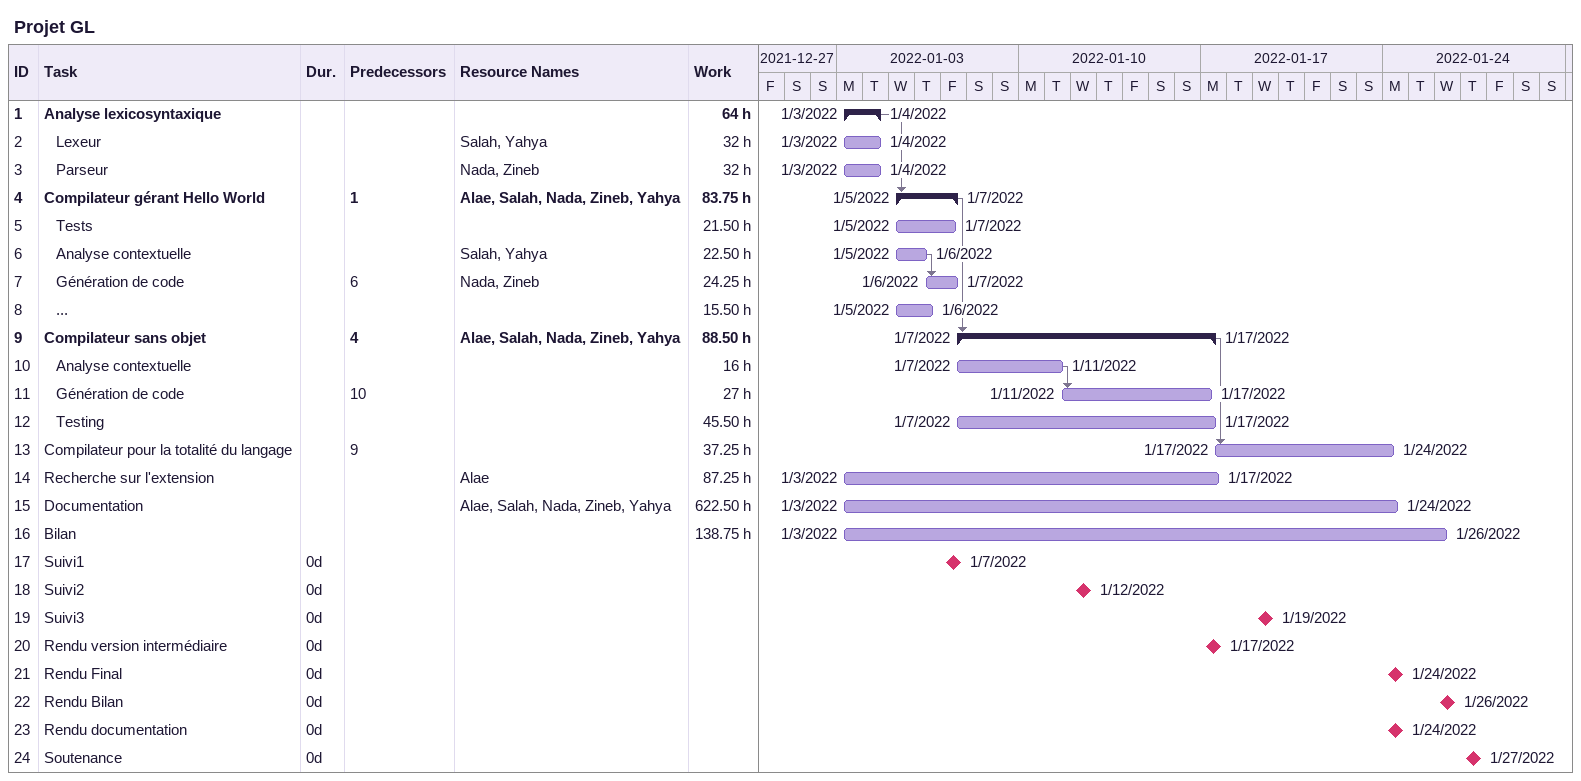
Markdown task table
Projet GL

| ID | Level | Task | Duration | Start | Finish | Predecessors | Resources | Work (h) |
|---|---|---|---|---|---|---|---|---|
| 1 | 1 | **Analyse lexicosyntaxique** |  | 2022-01-03 | 2022-01-04 |  |  | 64 |
| 2 | 2 | Lexeur |  | 2022-01-03 | 2022-01-04 |  | Salah, Yahya | 32 |
| 3 | 2 | Parseur |  | 2022-01-03 | 2022-01-04 |  | Nada, Zineb | 32 |
| 4 | 1 | **Compilateur gérant Hello World** |  | 2022-01-05 | 2022-01-07 | 1 | Alae, Salah, Nada, Zineb, Yahya | 83.75 |
| 5 | 2 | Tests |  | 2022-01-05 | 2022-01-07 |  |  | 21.50 |
| 6 | 2 | Analyse contextuelle |  | 2022-01-05 | 2022-01-06 |  | Salah, Yahya | 22.50 |
| 7 | 2 | Génération de code |  | 2022-01-06 | 2022-01-07 | 6 | Nada, Zineb | 24.25 |
| 8 | 2 | ... |  | 2022-01-05 | 2022-01-06 |  |  | 15.50 |
| 9 | 1 | **Compilateur sans objet** |  | 2022-01-07 | 2022-01-17 | 4 | Alae, Salah, Nada, Zineb, Yahya | 88.50 |
| 10 | 2 | Analyse contextuelle |  | 2022-01-07 | 2022-01-11 |  |  | 16 |
| 11 | 2 | Génération de code |  | 2022-01-11 | 2022-01-17 | 10 |  | 27 |
| 12 | 2 | Testing |  | 2022-01-07 | 2022-01-17 |  |  | 45.50 |
| 13 | 1 | Compilateur pour la totalité du langage |  | 2022-01-17 | 2022-01-24 | 9 |  | 37.25 |
| 14 | 1 | Recherche sur l'extension |  | 2022-01-03 | 2022-01-17 |  | Alae | 87.25 |
| 15 | 1 | Documentation |  | 2022-01-03 | 2022-01-24 |  | Alae, Salah, Nada, Zineb, Yahya | 622.50 |
| 16 | 1 | Bilan |  | 2022-01-03 | 2022-01-26 |  |  | 138.75 |
| 17 | 1 | Suivi1 | 0d | 2022-01-07 | 2022-01-07 |  |  |  |
| 18 | 1 | Suivi2 | 0d | 2022-01-12 | 2022-01-12 |  |  |  |
| 19 | 1 | Suivi3 | 0d | 2022-01-19 | 2022-01-19 |  |  |  |
| 20 | 1 | Rendu version intermédiaire | 0d | 2022-01-17 | 2022-01-17 |  |  |  |
| 21 | 1 | Rendu Final | 0d | 2022-01-24 | 2022-01-24 |  |  |  |
| 22 | 1 | Rendu Bilan | 0d | 2022-01-26 | 2022-01-26 |  |  |  |
| 23 | 1 | Rendu documentation | 0d | 2022-01-24 | 2022-01-24 |  |  |  |
| 24 | 1 | Soutenance | 0d | 2022-01-27 | 2022-01-27 |  |  |  |
